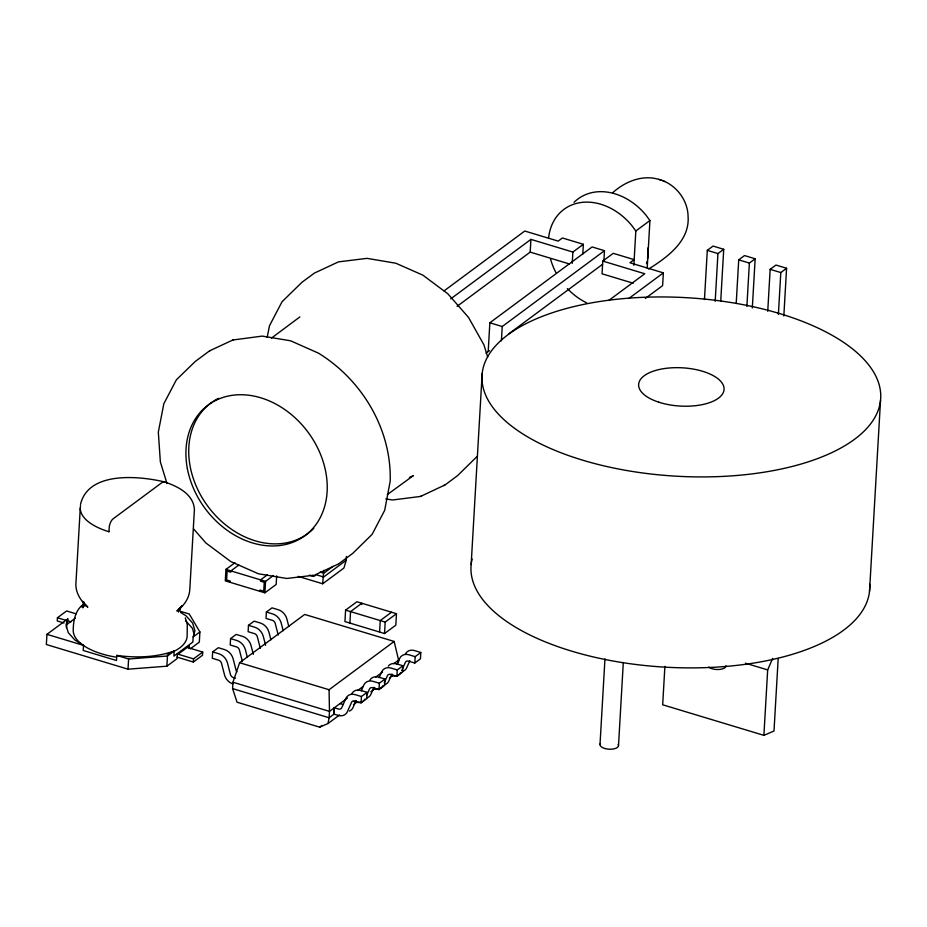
<?xml version="1.0" encoding="UTF-8"?>
<svg xmlns="http://www.w3.org/2000/svg" width="927" height="927" viewBox="0 0 927 927"><rect width="100%" height="100%" fill="white"/><g stroke="black" fill="none" stroke-linecap="round" stroke-linejoin="round"><path stroke-width="1.39" d="M66.42 627.706L67.775 618.877L46.941 634.335L46.35 644.52L128.019 669.178L166.872 666.189L177.103 658.61L177.324 654.786L189.305 645.899L189.166 648.437M76.095 613.836L66.593 610.963L57.428 617.764L57.242 620.951L64.033 623.002M80.255 508.367L75.852 584.694C75.991 593.79 81.263 601.356 87.833 607.185L82.63 601.391L84.994 606.188L83.615 601.6M67.775 618.877L66.014 625.099L68.297 632.689L74.82 639.954L83.511 645.377L83.21 650.464L116.489 660.522L116.79 655.424C135.921 658.008 155.863 657.521 174.195 651.009L173.905 656.096L192.874 642.029L193.164 636.942L194.937 630.719L192.642 623.129L186.118 615.864L180.695 612.48M109.015 531.762L109.154 527.857A7.126 3.013 -73.2 0 1 113.048 518.877L162.399 482.272A7.126 3.013 -73.2 0 1 164.786 482.283M128.019 669.178L128.61 658.993L116.79 655.424M166.872 666.189L167.463 656.003L174.195 651.009M177.057 657.127L193.361 662.04L193.546 658.865L202.712 652.063L186.408 647.139M180.058 611.241L189.259 614.01L199.896 631.947L199.317 642.133L190.22 648.877M202.712 652.063L202.526 655.238L193.361 662.04M236.906 671.901A3.789 2.99 53.4 0 1 236.049 670.198L233.117 658.773A10.892 8.586 53.4 0 0 224.589 649.607L218.309 647.718L212.665 651.901L212.295 658.263L218.911 660.291A3.754 2.955 53.4 0 1 221.414 662.967L224.751 675.76A10.927 8.61 53.4 0 0 232.04 683.616L232.851 683.906M234.983 562.712L225.956 569.41L225.296 580.87L264.89 592.817L276.176 584.45L276.675 575.864M230.244 582.365L230.325 581.09L226.605 579.966L227.127 571.055L230.835 572.179L230.904 570.905L238.807 565.041M253.314 654.369L251.032 645.482A10.892 8.586 53.4 0 0 242.503 636.328L236.211 634.427L230.568 638.61L230.209 644.983L236.825 647A3.754 2.955 53.4 0 1 239.328 649.688L242.41 661.611M339.583 714.949L327.996 723.535L319.664 727.162L237.034 702.202L232.596 688.61L232.967 682.237L239.606 662.724L304.693 614.439L394.16 641.449L398.587 660.128L398.448 662.666M270.904 639.815L268.946 632.202A10.892 8.586 53.4 0 0 260.417 623.037L254.125 621.148L248.482 625.331L248.123 631.693L254.74 633.72A3.754 2.955 53.4 0 1 257.231 636.397L260.313 648.321M259.942 591.322L260.024 590.059L263.731 591.171L264.241 582.26L260.533 581.136L260.603 579.873L267.382 574.844M264.89 592.817L265.562 581.368L273.453 575.505M288.807 626.536L286.86 618.912A10.892 8.586 53.4 0 0 278.332 609.757L272.04 607.857L266.397 612.04L266.026 618.413L272.654 620.43A3.754 2.955 53.4 0 1 275.145 623.118L278.227 635.03M334.068 707.985L333.697 714.346L329.12 717.753L327.996 723.535M298.204 576.385L322.7 583.778L343.917 568.042L346.211 560.256L346.431 556.443M345.597 610.117L344.937 621.577L384.531 633.535L395.817 625.169L396.478 613.709L356.883 601.75L345.597 610.117L385.192 622.075L396.478 613.709M349.885 623.071L350.545 611.611L361.831 603.245L361.762 604.52M361.437 696.525L355.145 694.624A10.892 8.586 53.4 0 0 345.864 698.402L341.75 707.707A3.789 2.99 53.4 0 1 338.517 709.028L334.346 707.776L333.975 714.138L339.12 715.644A10.927 8.61 53.4 0 0 347.046 712.388L351.727 702.017A3.754 2.955 53.4 0 1 354.45 700.916L361.067 702.886L361.437 696.525L367.08 692.342L360.788 690.441A10.892 8.586 53.4 0 0 352.445 692.678M367.08 692.342L366.71 698.703L361.067 702.886M379.583 632.04L380.244 620.58L391.53 612.214M366.86 694.937L369.641 688.738A3.754 2.955 53.4 0 1 372.364 687.625L378.981 689.607L379.352 683.234L384.983 679.051L378.703 677.15A10.892 8.586 53.4 0 0 369.85 680.128M384.531 633.535L385.192 622.075M384.983 679.051L384.624 685.424L378.981 689.607M384.253 682.817L387.556 675.447A3.754 2.955 53.4 0 1 390.267 674.346L396.895 676.316L397.254 669.954L402.897 665.771L396.617 663.871A10.892 8.586 53.4 0 0 388.274 666.107M402.897 665.771L402.538 672.133L396.895 676.316M401.658 670.684L405.47 662.168A3.754 2.955 53.4 0 1 408.181 661.055L414.809 663.037L415.169 656.664L420.812 652.481L414.531 650.58A10.892 8.586 53.4 0 0 406.177 652.817M420.812 652.481L420.441 658.842L414.809 663.037M471.159 564.543L482.167 373.581M488.205 351.437L489.85 322.793L592.11 246.941L604.485 250.684L603.906 260.58M501.403 340.846L502.225 326.524L604.485 250.684M457.046 306.362L530.186 252.109L530.916 239.386L572.886 252.051L583.35 244.299L562.411 237.972L558.181 241.113L524.763 231.032L444.045 290.904M572.237 263.372L572.886 252.051M582.77 254.207L583.35 244.299M645.354 298.413L662.62 285.609L663.361 272.874L629.943 262.781L634.184 259.653L613.245 253.326L602.782 261.078L602.052 273.813L633.199 283.21M600.001 744.671L604.96 658.842M633.848 265.307L635.829 230.985L631.774 225.504A57.045 44.959 53.4 0 0 580.395 202.596A57.045 44.959 53.4 0 0 548.575 238.332M618.518 745.47L623.303 662.504M647.197 268.123L649.931 220.533L645.876 215.052A57.045 44.959 53.4 0 0 574.08 202.329M664.891 666.374L662.678 704.787L763.894 735.343L773.999 731.021L778.193 658.402M704.462 299.514L707.301 250.36L713.083 246.072L723.72 249.293L720.719 301.333M715.192 301.287L717.938 253.581L723.72 249.293M736.223 303.222L738.726 259.85L744.508 255.562L755.157 258.772L752.318 307.938M746.872 306.443L749.375 263.071L755.157 258.772M767.741 311.275L770.163 269.34L775.945 265.052L786.583 268.262L783.836 315.98M778.39 314.485L780.801 272.561L786.583 268.262M763.894 735.343L767.672 669.908L772.654 658.413M869.526 591.264L880.534 400.302A199.664 89.398 3.3 0 0 589.839 303.187A199.664 89.398 3.3 0 0 573.686 457.324A199.664 89.398 3.3 0 0 880.534 400.302M322.7 583.778L323.743 570.348M267.185 337.335L269.49 325.748L282.051 301.727L302.063 282.19L314.473 273.059L338.459 261.877L367.011 258.355L395.829 263.233L422.897 275.168L447.845 293.801L468.552 317.474L483.917 344.821L487.683 357.034M80.475 504.485C88.297 470.87 139.154 475.968 164.114 481.82M83.789 604.497L82.839 607.845L83.569 602.307M178.505 612.04L179.687 607.892M356.13 700.557L352.689 708.205A10.927 8.61 53.4 0 1 349.375 711.079M361.206 690.928L363.778 685.123A10.892 8.586 53.4 0 1 373.06 681.345L379.352 683.234M374.044 687.278L370.603 694.926A10.927 8.61 53.4 0 1 366.432 698.077M379.12 677.649L381.692 671.832A10.892 8.586 53.4 0 1 390.974 668.054L397.254 669.954M391.959 673.987L388.517 681.635A10.927 8.61 53.4 0 1 384.346 684.798M397.034 664.358L399.607 658.541A10.892 8.586 53.4 0 1 408.888 654.763L415.169 656.664M409.873 660.696L406.432 668.355A10.927 8.61 53.4 0 1 403.118 671.218M179.004 610.279L181.959 605.713L176.895 611.067C183.836 605.783 189.178 598.622 189.792 589.653L194.415 509.444C193.476 493.894 177.208 486.084 164.206 481.843M83.673 603.917L81.472 606.814L84.009 604.137M476.976 456.594L457.625 475.574L445.273 484.798L420.58 496.432L392.654 499.977L385.748 498.958M83.14 604.555C74.971 610.522 73.337 621.102 73.21 630.522A57.045 25.539 3.3 0 0 115.736 657.081M299.85 316.941L271.449 338.1M450.731 298.853L530.916 239.386M612.538 192.874C625.354 181.113 644.172 173.673 661.194 180.209M67.486 623.975L75.296 618.182M635.829 230.985L649.931 220.533M508.541 334.021L602.585 264.276M486.072 353.152L489.502 350.615M648.668 269.015C666.976 257.451 689.885 241.159 688.089 216.466C687.799 199.467 675.273 183.743 658.888 179.363M608.738 300.475L644.763 273.755L602.782 261.078M628.761 298.529L663.361 272.874M193.164 636.942L199.896 631.947M387.312 494.578L413.349 475.644L409.41 477.475M333.164 566.293L323.871 573.176L320.163 572.063M338.946 563.662L352.735 553.373L372.121 534.358L384.682 510.337L390.197 481.217C391.692 429.421 362.133 380 318.436 353.129L290.533 340.777L262.214 336.107L232.886 339.989M346.211 560.256L323.65 577L316.223 574.752L314.357 576.096A7.138 3.013 -73.2 0 1 312.156 575.4M239.606 662.724L329.062 689.734L394.16 641.449M347.521 698.008L329.479 711.38L329.12 717.753L232.596 688.61M357.625 690.511L363.326 686.281M375.817 677.023L382.503 672.052M393.732 663.732L398.587 660.128M319.664 727.162L321.959 725.459M353.488 704.636L356.965 702.052M370.87 691.739L375.505 688.298M389.41 677.985L392.886 675.412M233.592 339.653L209.583 350.846L195.226 361.495L176.397 379.769L163.836 403.72L158.32 432.121L160.359 461.913L166.953 483.349M315.076 574.879L338.378 564.01M209.583 350.846L210.325 350.51M420.58 496.432L421.298 496.096M443.859 485.586L444.589 485.238M313.859 575.25L286.791 578.471L258.459 573.79L230.835 561.6L205.91 543.002L193.534 528.853M128.61 658.993L167.463 656.003M392.04 675.586L392.863 675.795A10.927 8.61 53.4 0 0 397.474 675.401M374.126 688.877L374.948 689.074A10.927 8.61 53.4 0 0 377.81 689.167M707.301 250.36L717.938 253.581M738.726 259.85L749.375 263.071M770.163 269.34L780.801 272.561M530.186 252.109L569.445 263.963M489.85 322.793L502.225 326.524M745.482 663.211L767.672 669.908M309.386 575.146L313.094 576.27M225.956 569.41L265.562 581.368M266.397 612.04L272.689 613.941A10.892 8.586 53.4 0 1 281.217 623.095L283.175 630.719M248.482 625.331L254.774 627.22A10.892 8.586 53.4 0 1 263.303 636.385L265.585 645.273M230.568 638.61L236.86 640.511A10.892 8.586 53.4 0 1 245.388 649.665L247.347 657.289M212.665 651.901L218.946 653.802A10.892 8.586 53.4 0 1 227.486 662.956L230.406 674.381A3.789 2.99 53.4 0 0 233.384 677.579L235.47 678.216M354.056 701.507L357.034 702.365A10.927 8.61 53.4 0 0 364.96 699.109M57.428 617.764L71.008 621.866M177.242 653.941L193.546 658.865M339.989 703.593L343.117 704.532M232.967 682.237L329.479 711.38L329.062 689.734M46.941 634.335L83.511 645.377M662.921 180.858L664.902 181.588M185.817 620.951L192.352 628.216L194.253 634.543M185.284 617.88L187.289 624.531L187.15 635.482A57.045 25.539 3.3 0 1 171.97 652.307M179.838 608.367L179.873 610.233M869.642 584.242A199.664 89.398 3.3 0 1 662.585 667A199.664 89.398 3.3 0 1 472.144 558.981M725.992 665.76A9.27 4.148 3.3 0 1 719.19 669.479A9.27 4.148 3.3 0 1 708.749 667.092M618.193 744.381A9.27 4.148 3.3 0 1 609.317 749.225A9.27 4.148 3.3 0 1 600.314 743.605M313.801 528.332A81.286 64.056 53.4 0 1 210.29 509.468A81.286 64.056 53.4 0 1 212.468 401.889M213.627 401.113A81.286 64.056 53.4 0 1 218.494 398.332M351.507 694.219A10.892 8.586 53.4 0 1 351.936 693.408M382.874 685.818A10.927 8.61 53.4 0 1 378.703 688.981M405.25 654.358A10.892 8.586 53.4 0 1 405.667 653.558M400.788 672.538A10.927 8.61 53.4 0 1 398.274 675.018M170.684 652.851A57.045 25.539 3.3 0 1 167.045 654.195M108.946 531.727A57.011 25.527 3.3 0 1 80.556 505.702M647.637 248.146A41.356 32.596 53.4 0 1 647.533 259.12M647.092 261.426A41.356 32.596 53.4 0 1 646.49 263.65M586.733 302.874A57.045 44.959 53.4 0 1 567.37 288.575M555.852 272.445A57.045 44.959 53.4 0 1 550.499 258.876M658.599 402.133A42.781 19.154 3.3 0 0 724.045 389.63A42.781 19.154 3.3 0 0 661.403 369.062A42.781 19.154 3.3 0 0 658.599 402.133M187.358 468.564A81.286 64.056 53.4 0 0 303.477 536.721A81.286 64.056 53.4 0 0 278.865 405.771A81.286 64.056 53.4 0 0 187.358 468.564"/></g></svg>
